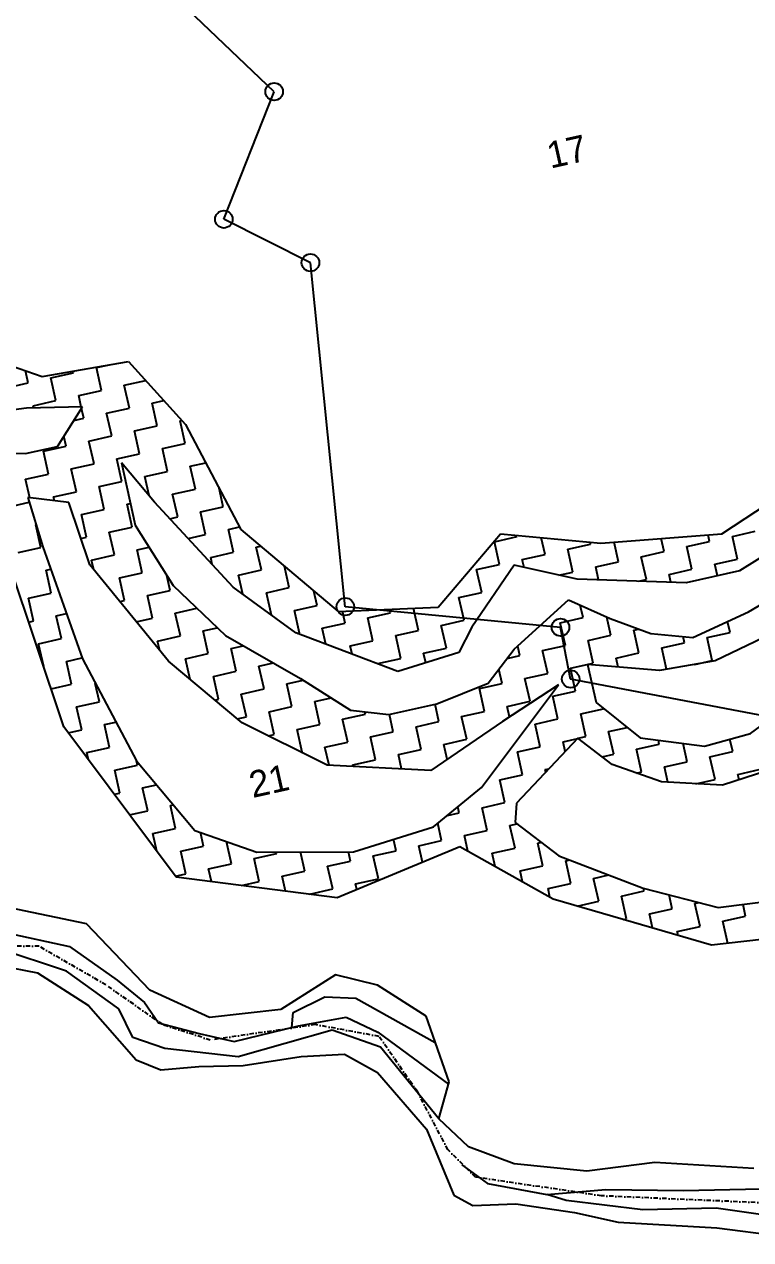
# Model space of a CAD drawing. Header units: metres. Extents: x 308144 to 311379, y 1932438 to 1934417.
# Drawn here: x 310062.2 to 310315.9, y 1933411.9 to 1933836.4 of the extents above; entities that cross this region are included whole.
import ezdxf

# ---------------------------------------------------------------- set-up
doc = ezdxf.new("R2010")
doc.units = ezdxf.units.M
doc.header["$LTSCALE"] = 0.3
doc.linetypes.add('DASHDOT', pattern=[1, 0.5, -0.25, 0, -0.25])
doc.layers.get('0').update_dxf_attribs({"linetype": 'CONTINUOUS'})
for name, color, linetype in [('LINE_WATER', 4, 'CONTINUOUS'), ('POLY_HATCH', 12, 'CONTINUOUS'), ('POLY_PARCEL', 6, 'CONTINUOUS'), ('POLY_WATER', 4, 'CONTINUOUS'), ('TEXT_PARCEL', 7, 'CONTINUOUS'), ('V_BOUND_STREAM_LINE', 7, 'DASHDOT')]:
    doc.layers.add(name, color=color, linetype=linetype)
doc.styles.get("Standard").update_dxf_attribs({"font": ''})
doc.styles.get('Standard').set_extended_font_data('Kruti Dev 050')

msp = doc.modelspace()

# ---------------------------------------------------------------- linework, layer by layer
for centre in [(310149.48, 1933812.88), (310131.93, 1933768.33), (310162.15, 1933753.15), (310174.34, 1933632.98), (310249.49, 1933625.77), (310253.02, 1933607.72)]:
    msp.add_circle(centre, 3.06)
at = {"layer": 'LINE_WATER'}
for p, q in [((310055.57, 1933519.2), (310078.04, 1933514.27)), ((310076.94, 1933505.66), (310052.99, 1933513.54)), ((310078.04, 1933514.27), (310094.61, 1933502.54)), ((310095.2, 1933492.52), (310076.94, 1933505.66)), ((310094.61, 1933502.54), (310104.25, 1933494.75)), ((310156.09, 1933491.22), (310167.14, 1933496.65)), ((310167.14, 1933496.65), (310178.01, 1933496.22)), ((310100.14, 1933482.44), (310095.2, 1933492.52)), ((310104.25, 1933494.75), (310109.07, 1933487.67)), ((310178.01, 1933496.22), (310205.76, 1933480.76)), ((310155.65, 1933486.04), (310156.09, 1933491.22)), ((310158, 1933486.61), (310174.58, 1933489.57)), ((310174.58, 1933489.57), (310185.72, 1933484.31)), ((310109.07, 1933487.67), (310123.3, 1933483.92)), ((310123.3, 1933483.92), (310135.54, 1933481.1)), ((310135.54, 1933481.1), (310158, 1933486.61)), ((310169.69, 1933485.04), (310136.95, 1933475.72)), ((310186.6, 1933479.15), (310169.69, 1933485.04)), ((310185.72, 1933484.31), (310210.35, 1933466.19)), ((310111.34, 1933478.71), (310100.14, 1933482.44)), ((310136.95, 1933475.72), (310111.34, 1933478.71)), ((310207.05, 1933454.07), (310186.6, 1933479.15)), ((310215.05, 1933437.99), (310224.02, 1933431.5)), ((310224.02, 1933431.5), (310244.66, 1933427.62)), ((310244.66, 1933427.62), (310265.33, 1933429.39)), ((310265.33, 1933429.39), (310292.41, 1933429.02)), ((310292.41, 1933429.02), (310319.46, 1933429.65)), ((310251.51, 1933425.53), (310244.66, 1933427.62)), ((310278.21, 1933422.35), (310251.51, 1933425.53)), ((310303.87, 1933422.84), (310278.21, 1933422.35)), ((310327.68, 1933419.44), (310303.87, 1933422.84))]:
    msp.add_line(p, q, dxfattribs=at)
at = {"layer": 'POLY_HATCH'}
for p, q in [((310040.63, 1933723.08), (310068.42, 1933713.37)), ((310068.42, 1933713.37), (310098.63, 1933718.69)), ((310098.63, 1933718.69), (310118.56, 1933696.6)), ((310063, 1933702.31), (310046.18, 1933700.11)), ((310082.57, 1933702.75), (310063, 1933702.31)), ((310073.84, 1933689), (310082.57, 1933702.75)), ((310118.56, 1933696.6), (310137.88, 1933659.9)), ((310062.6, 1933686.49), (310073.84, 1933689)), ((310046.78, 1933686.88), (310062.6, 1933686.49)), ((310096.13, 1933683.24), (310100.99, 1933661.51)), ((310107.68, 1933669.53), (310096.13, 1933683.24)), ((310305.88, 1933658.41), (310344.16, 1933683.86)), ((310063.4, 1933671.14), (310068.75, 1933653.93)), ((310077.73, 1933669.37), (310063.4, 1933671.14)), ((310085.09, 1933647.64), (310077.73, 1933669.37)), ((310135.19, 1933639.83), (310107.68, 1933669.53)), ((310100.99, 1933661.51), (310114.21, 1933640.35)), ((310137.88, 1933659.9), (310171.82, 1933631.3)), ((310206.75, 1933632.85), (310228.56, 1933658.48)), ((310228.56, 1933658.48), (310263.59, 1933655.22)), ((310263.59, 1933655.22), (310305.88, 1933658.41)), ((310068.75, 1933653.93), (310082.5, 1933614.72)), ((310323.45, 1933652.62), (310312, 1933645.49)), ((310075.98, 1933591.03), (310056.94, 1933648.06)), ((310112.53, 1933613.98), (310085.09, 1933647.64)), ((310233.29, 1933647.44), (310218.54, 1933625.88)), ((310255.25, 1933642.57), (310233.29, 1933647.44)), ((310312, 1933645.49), (310293.36, 1933641.32)), ((310293.36, 1933641.32), (310255.25, 1933642.57)), ((310114.21, 1933640.35), (310132.46, 1933622.92)), ((310157.03, 1933623.85), (310135.19, 1933639.83)), ((310315.19, 1933631.21), (310329.61, 1933639.66)), ((310171.82, 1933631.3), (310206.75, 1933632.85)), ((310233.33, 1933618.11), (310252.29, 1933635.39)), ((310252.29, 1933635.39), (310266.8, 1933628.86)), ((310266.8, 1933628.86), (310281.03, 1933623.57)), ((310295.67, 1933622.28), (310315.19, 1933631.21)), ((310192.68, 1933610.32), (310157.03, 1933623.85)), ((310218.54, 1933625.88), (310214, 1933617.04)), ((310327.05, 1933625.36), (310303.46, 1933614.05)), ((310132.46, 1933622.92), (310158.64, 1933607.92)), ((310281.03, 1933623.57), (310295.67, 1933622.28)), ((310214, 1933617.04), (310192.68, 1933610.32)), ((310224.23, 1933606.3), (310233.33, 1933618.11)), ((310082.5, 1933614.72), (310101.41, 1933579.16)), ((310138.26, 1933592.38), (310112.53, 1933613.98)), ((310258.94, 1933612.78), (310261.9, 1933599.57)), ((310284.11, 1933610.73), (310258.94, 1933612.78)), ((310303.46, 1933614.05), (310284.11, 1933610.73)), ((310158.64, 1933607.92), (310176.13, 1933596.83)), ((310206.29, 1933599.02), (310224.23, 1933606.3)), ((310221.95, 1933569.82), (310248.77, 1933605.67)), ((310248.77, 1933605.67), (310229.24, 1933592.84)), ((310189.52, 1933595.27), (310206.29, 1933599.02)), ((310261.9, 1933599.57), (310277.36, 1933587.17)), ((310315.89, 1933588.66), (310329.48, 1933598.84)), ((310176.13, 1933596.83), (310189.52, 1933595.27)), ((310115.27, 1933538.53), (310075.98, 1933591.03)), ((310167.94, 1933577.63), (310138.26, 1933592.38)), ((310229.24, 1933592.84), (310204.19, 1933575.79)), ((310255.58, 1933587.06), (310234.07, 1933564.41)), ((310267.55, 1933577.84), (310255.58, 1933587.06)), ((310277.36, 1933587.17), (310299.82, 1933584.27)), ((310299.82, 1933584.27), (310315.89, 1933588.66)), ((310101.41, 1933579.16), (310121.77, 1933554.86)), ((310204.19, 1933575.79), (310167.94, 1933577.63)), ((310284.77, 1933571.79), (310267.55, 1933577.84)), ((310337.48, 1933580.81), (310306.05, 1933570.61)), ((310205.11, 1933556.1), (310221.95, 1933569.82)), ((310306.05, 1933570.61), (310284.77, 1933571.79)), ((310234.07, 1933564.41), (310233.62, 1933557.57)), ((310177.2, 1933547.37), (310205.11, 1933556.1)), ((310233.62, 1933557.57), (310248.92, 1933545.93)), ((310121.77, 1933554.86), (310143.38, 1933547.26)), ((310143.38, 1933547.26), (310177.2, 1933547.37)), ((310214.37, 1933549.13), (310171.49, 1933531.32)), ((310246.97, 1933530.84), (310214.37, 1933549.13)), ((310248.92, 1933545.93), (310278.4, 1933534.69)), ((310171.49, 1933531.32), (310115.27, 1933538.53)), ((310278.4, 1933534.69), (310304.51, 1933527.85)), ((310302.28, 1933514.74), (310246.97, 1933530.84)), ((310304.51, 1933527.85), (310325.71, 1933530.61)), ((310350.8, 1933520.3), (310302.28, 1933514.74))]:
    msp.add_line(p, q, dxfattribs=at)
at = {"layer": 'POLY_HATCH', "linetype": 'Continuous'}
for p, q in [((310087.41, 1933716.5), (310091.98, 1933717.52)), ((310063.54, 1933711.15), (310062.59, 1933715.41)), ((310071.5, 1933712.93), (310079.46, 1933714.71)), ((310073.28, 1933704.98), (310071.5, 1933712.93)), ((310079.46, 1933714.71), (310079.33, 1933715.29)), ((310089.19, 1933708.54), (310087.41, 1933716.5)), ((310055.58, 1933709.37), (310063.54, 1933711.15)), ((310097.15, 1933710.32), (310104.67, 1933712)), ((310098.93, 1933702.36), (310097.15, 1933710.32)), ((310065.32, 1933703.19), (310073.28, 1933704.98)), ((310081.24, 1933706.76), (310089.19, 1933708.54)), ((310082.13, 1933702.74), (310081.24, 1933706.76)), ((310106.89, 1933704.14), (310110.94, 1933705.05)), ((310065.51, 1933702.36), (310065.32, 1933703.19)), ((310083.02, 1933698.8), (310082.25, 1933702.24)), ((310090.98, 1933700.58), (310098.93, 1933702.36)), ((310092.76, 1933692.62), (310090.98, 1933700.58)), ((310108.67, 1933696.18), (310106.89, 1933704.14)), ((310079.57, 1933698.03), (310083.02, 1933698.8)), ((310100.72, 1933694.4), (310108.67, 1933696.18)), ((310116.63, 1933697.96), (310117.21, 1933698.09)), ((310118.41, 1933690.01), (310116.63, 1933697.96)), ((310076.84, 1933689.06), (310076.07, 1933692.51)), ((310084.8, 1933690.84), (310092.76, 1933692.62)), ((310102.5, 1933686.44), (310100.72, 1933694.4)), ((310068.88, 1933687.28), (310076.84, 1933689.06)), ((310086.58, 1933682.88), (310084.8, 1933690.84)), ((310110.45, 1933688.22), (310118.41, 1933690.01)), ((310112.24, 1933680.27), (310110.45, 1933688.22)), ((310070.66, 1933679.32), (310068.88, 1933687.28)), ((310094.54, 1933684.66), (310102.5, 1933686.44)), ((310096.32, 1933676.7), (310094.54, 1933684.66)), ((310120.19, 1933682.05), (310125.59, 1933683.25)), ((310062.7, 1933677.54), (310070.66, 1933679.32)), ((310078.62, 1933681.1), (310086.58, 1933682.88)), ((310080.4, 1933673.14), (310078.62, 1933681.1)), ((310104.28, 1933678.49), (310112.24, 1933680.27)), ((310121.97, 1933674.09), (310120.19, 1933682.05)), ((310064.16, 1933671.04), (310062.7, 1933677.54)), ((310088.36, 1933674.92), (310096.32, 1933676.7)), ((310090.14, 1933666.96), (310088.36, 1933674.92)), ((310105.78, 1933671.78), (310104.28, 1933678.49)), ((310072.44, 1933671.36), (310080.4, 1933673.14)), ((310072.75, 1933669.98), (310072.44, 1933671.36)), ((310114.02, 1933672.31), (310121.97, 1933674.09)), ((310115.8, 1933664.35), (310114.02, 1933672.31)), ((310131.71, 1933667.91), (310130.27, 1933674.35)), ((310056.53, 1933667.8), (310063.93, 1933669.45)), ((310082.18, 1933665.18), (310090.14, 1933666.96)), ((310098.1, 1933668.75), (310099.31, 1933669.02)), ((310099.88, 1933660.79), (310098.1, 1933668.75)), ((310123.76, 1933666.13), (310131.71, 1933667.91)), ((310125.54, 1933658.17), (310123.76, 1933666.13)), ((310083.96, 1933657.23), (310082.18, 1933665.18)), ((310113.04, 1933663.73), (310115.8, 1933664.35)), ((310066.27, 1933661.62), (310066.35, 1933661.64)), ((310068.05, 1933653.66), (310066.27, 1933661.62)), ((310091.92, 1933659.01), (310099.88, 1933660.79)), ((310093.7, 1933651.05), (310091.92, 1933659.01)), ((310119.46, 1933656.81), (310125.54, 1933658.17)), ((310133.49, 1933659.95), (310137.4, 1933660.83)), ((310135.28, 1933651.99), (310133.49, 1933659.95)), ((310234.34, 1933657.45), (310234.23, 1933657.95)), ((310301.57, 1933655.78), (310301.06, 1933658.04)), ((310309.52, 1933657.56), (310317.48, 1933659.34)), ((310060.09, 1933651.88), (310068.05, 1933653.66)), ((310081.99, 1933656.78), (310083.96, 1933657.23)), ((310101.66, 1933652.83), (310105.83, 1933653.76)), ((310143.23, 1933653.78), (310144.75, 1933654.12)), ((310145.02, 1933645.82), (310143.23, 1933653.78)), ((310226.38, 1933655.67), (310234.34, 1933657.45)), ((310228.16, 1933647.71), (310226.38, 1933655.67)), ((310244.08, 1933651.27), (310242.76, 1933657.16)), ((310252.04, 1933653.05), (310259.99, 1933654.83)), ((310259.99, 1933654.83), (310259.83, 1933655.57)), ((310269.73, 1933648.66), (310268.19, 1933655.56)), ((310285.65, 1933652.22), (310284.62, 1933656.8)), ((310293.61, 1933654), (310301.57, 1933655.78)), ((310295.39, 1933646.04), (310293.61, 1933654)), ((310311.31, 1933649.6), (310309.52, 1933657.56)), ((310085.74, 1933649.27), (310093.7, 1933651.05)), ((310086.5, 1933645.91), (310085.74, 1933649.27)), ((310103.44, 1933644.87), (310101.66, 1933652.83)), ((310127.32, 1933650.21), (310135.28, 1933651.99)), ((310127.87, 1933647.73), (310127.32, 1933650.21)), ((310236.12, 1933649.49), (310244.08, 1933651.27)), ((310236.75, 1933646.67), (310236.12, 1933649.49)), ((310253.82, 1933645.09), (310252.04, 1933653.05)), ((310277.69, 1933650.44), (310285.65, 1933652.22)), ((310279.47, 1933642.48), (310277.69, 1933650.44)), ((310303.35, 1933647.82), (310311.31, 1933649.6)), ((310069.83, 1933645.71), (310071.5, 1933646.08)), ((310071.61, 1933637.75), (310069.83, 1933645.71)), ((310137.06, 1933644.04), (310145.02, 1933645.82)), ((310154.75, 1933639.64), (310153.09, 1933647.09)), ((310220.2, 1933645.93), (310228.16, 1933647.71)), ((310221.98, 1933637.97), (310220.2, 1933645.93)), ((310248.87, 1933643.99), (310253.82, 1933645.09)), ((310261.77, 1933646.88), (310269.73, 1933648.66)), ((310262.79, 1933642.33), (310261.77, 1933646.88)), ((310287.43, 1933644.26), (310295.39, 1933646.04)), ((310304.26, 1933643.76), (310303.35, 1933647.82)), ((310095.48, 1933643.09), (310103.44, 1933644.87)), ((310097.27, 1933635.13), (310095.48, 1933643.09)), ((310113.18, 1933638.69), (310112.03, 1933643.83)), ((310138.55, 1933637.38), (310137.06, 1933644.04)), ((310276.74, 1933641.87), (310279.47, 1933642.48)), ((310288.05, 1933641.5), (310287.43, 1933644.26)), ((310063.65, 1933635.97), (310071.61, 1933637.75)), ((310105.22, 1933636.91), (310113.18, 1933638.69)), ((310107, 1933628.95), (310105.22, 1933636.91)), ((310146.8, 1933637.86), (310154.75, 1933639.64)), ((310148.54, 1933630.07), (310146.8, 1933637.86)), ((310164.49, 1933633.46), (310163.39, 1933638.41)), ((310214.02, 1933636.19), (310221.98, 1933637.97)), ((310065.43, 1933628.01), (310063.65, 1933635.97)), ((310095.59, 1933634.76), (310097.27, 1933635.13)), ((310114.96, 1933630.74), (310122.5, 1933632.42)), ((310156.54, 1933631.68), (310164.49, 1933633.46)), ((310199.89, 1933624.67), (310198.14, 1933632.47)), ((310215.81, 1933628.23), (310214.02, 1933636.19)), ((310257.38, 1933629.18), (310256.4, 1933633.54)), ((310063.76, 1933627.63), (310065.43, 1933628.01)), ((310073.39, 1933629.79), (310076.94, 1933630.58)), ((310075.17, 1933621.83), (310073.39, 1933629.79)), ((310101.35, 1933627.69), (310107, 1933628.95)), ((310116.74, 1933622.78), (310114.96, 1933630.74)), ((310158.32, 1933623.72), (310156.54, 1933631.68)), ((310174.23, 1933627.29), (310173.32, 1933631.37)), ((310182.19, 1933629.07), (310190.15, 1933630.85)), ((310183.97, 1933621.11), (310182.19, 1933629.07)), ((310190.15, 1933630.85), (310189.87, 1933632.1)), ((310207.85, 1933626.45), (310215.81, 1933628.23)), ((310249.42, 1933627.4), (310257.38, 1933629.18)), ((310267.12, 1933623), (310265.7, 1933629.36)), ((310124.7, 1933624.56), (310129.59, 1933625.65)), ((310126.48, 1933616.6), (310124.7, 1933624.56)), ((310157.73, 1933623.59), (310158.32, 1933623.72)), ((310166.27, 1933625.5), (310174.23, 1933627.29)), ((310167.54, 1933619.86), (310166.27, 1933625.5)), ((310191.93, 1933622.89), (310199.89, 1933624.67)), ((310209.63, 1933618.49), (310207.85, 1933626.45)), ((310251.2, 1933619.44), (310249.42, 1933627.4)), ((310275.08, 1933624.78), (310276.76, 1933625.16)), ((310276.86, 1933616.82), (310275.08, 1933624.78)), ((310300.73, 1933622.17), (310308.69, 1933623.95)), ((310308.69, 1933623.95), (310307.82, 1933627.84)), ((310067.21, 1933620.05), (310075.17, 1933621.83)), ((310068.99, 1933612.09), (310067.21, 1933620.05)), ((310108.79, 1933621), (310116.74, 1933622.78)), ((310109.53, 1933617.65), (310108.79, 1933621)), ((310176.01, 1933619.33), (310183.97, 1933621.11)), ((310193.71, 1933614.93), (310191.93, 1933622.89)), ((310243.24, 1933617.66), (310251.2, 1933619.44)), ((310259.16, 1933621.22), (310267.12, 1933623)), ((310260.94, 1933613.26), (310259.16, 1933621.22)), ((310284.82, 1933618.6), (310292.77, 1933620.39)), ((310292.77, 1933620.39), (310292.28, 1933622.58)), ((310302.51, 1933614.21), (310300.73, 1933622.17)), ((310118.52, 1933614.82), (310126.48, 1933616.6)), ((310134.44, 1933618.38), (310138.71, 1933619.34)), ((310136.22, 1933610.42), (310134.44, 1933618.38)), ((310176.67, 1933616.4), (310176.01, 1933619.33)), ((310201.67, 1933616.71), (310209.63, 1933618.49)), ((310202.41, 1933613.39), (310201.67, 1933616.71)), ((310230.84, 1933614.88), (310235.28, 1933615.88)), ((310235.28, 1933615.88), (310234.54, 1933619.21)), ((310245.02, 1933609.7), (310243.24, 1933617.66)), ((310268.9, 1933615.04), (310276.86, 1933616.82)), ((310286.49, 1933611.14), (310284.82, 1933618.6)), ((310068.95, 1933612.08), (310068.99, 1933612.09)), ((310076.95, 1933613.87), (310082.37, 1933615.08)), ((310078.73, 1933605.91), (310076.95, 1933613.87)), ((310120.14, 1933607.59), (310118.52, 1933614.82)), ((310144.18, 1933612.2), (310149.2, 1933613.33)), ((310145.96, 1933604.24), (310144.18, 1933612.2)), ((310185.75, 1933613.15), (310193.71, 1933614.93)), ((310185.8, 1933612.93), (310185.75, 1933613.15)), ((310229.11, 1933606.14), (310227.98, 1933611.17)), ((310252.98, 1933611.48), (310260.94, 1933613.26)), ((310254.76, 1933603.52), (310252.98, 1933611.48)), ((310269.6, 1933611.91), (310268.9, 1933615.04)), ((310296.39, 1933612.84), (310302.51, 1933614.21)), ((310128.26, 1933608.64), (310136.22, 1933610.42)), ((310130.05, 1933600.68), (310128.26, 1933608.64)), ((310153.92, 1933606.03), (310159.61, 1933607.3)), ((310237.07, 1933607.92), (310245.02, 1933609.7)), ((310238.85, 1933599.96), (310237.07, 1933607.92)), ((310071.55, 1933604.31), (310078.73, 1933605.91)), ((310088.47, 1933599.74), (310087.02, 1933606.21)), ((310138, 1933602.46), (310145.96, 1933604.24)), ((310139.78, 1933594.51), (310138, 1933602.46)), ((310155.7, 1933598.07), (310153.92, 1933606.03)), ((310221.15, 1933604.36), (310229.11, 1933606.14)), ((310222.93, 1933596.4), (310221.15, 1933604.36)), ((310246.8, 1933601.74), (310254.76, 1933603.52)), ((310080.51, 1933597.96), (310088.47, 1933599.74)), ((310128.72, 1933600.39), (310130.05, 1933600.68)), ((310163.66, 1933599.85), (310169.36, 1933601.12)), ((310165.44, 1933591.89), (310163.66, 1933599.85)), ((310207.01, 1933592.84), (310205.66, 1933598.88)), ((310230.89, 1933598.18), (310238.85, 1933599.96)), ((310248.59, 1933593.78), (310246.8, 1933601.74)), ((310082.3, 1933590), (310080.51, 1933597.96)), ((310136.59, 1933593.79), (310139.78, 1933594.51)), ((310147.74, 1933596.29), (310155.7, 1933598.07)), ((310149.52, 1933588.33), (310147.74, 1933596.29)), ((310173.4, 1933593.67), (310181.36, 1933595.45)), ((310181.36, 1933595.45), (310181.18, 1933596.24)), ((310191.1, 1933589.27), (310189.74, 1933595.32)), ((310214.97, 1933594.62), (310222.93, 1933596.4)), ((310216.75, 1933586.66), (310214.97, 1933594.62)), ((310231.72, 1933594.47), (310230.89, 1933598.18)), ((310256.54, 1933595.56), (310264.5, 1933597.34)), ((310258.32, 1933587.61), (310256.54, 1933595.56)), ((310264.5, 1933597.34), (310264.47, 1933597.51)), ((310077.55, 1933588.94), (310082.3, 1933590)), ((310090.25, 1933591.78), (310094.22, 1933592.67)), ((310092.03, 1933583.82), (310090.25, 1933591.78)), ((310157.48, 1933590.11), (310165.44, 1933591.89)), ((310159.26, 1933582.15), (310157.48, 1933590.11)), ((310175.18, 1933585.71), (310173.4, 1933593.67)), ((310199.05, 1933591.06), (310207.01, 1933592.84)), ((310200.84, 1933583.1), (310199.05, 1933591.06)), ((310240.63, 1933592), (310248.59, 1933593.78)), ((310242.41, 1933584.04), (310240.63, 1933592)), ((310266.28, 1933589.39), (310272.78, 1933590.84)), ((310147.38, 1933587.85), (310149.52, 1933588.33)), ((310167.22, 1933583.93), (310175.18, 1933585.71)), ((310183.14, 1933587.49), (310191.1, 1933589.27)), ((310184.92, 1933579.54), (310183.14, 1933587.49)), ((310208.79, 1933584.88), (310216.75, 1933586.66)), ((310250.37, 1933585.82), (310255.5, 1933586.97)), ((310251.14, 1933582.38), (310250.37, 1933585.82)), ((310255.64, 1933587.01), (310258.32, 1933587.61)), ((310268.06, 1933581.43), (310266.28, 1933589.39)), ((310283.98, 1933584.99), (310283.67, 1933586.36)), ((310309.64, 1933582.37), (310308.67, 1933586.69)), ((310084.08, 1933582.04), (310092.03, 1933583.82)), ((310084.66, 1933579.44), (310084.08, 1933582.04)), ((310158.98, 1933582.09), (310159.26, 1933582.15)), ((310168.64, 1933577.6), (310167.22, 1933583.93)), ((310192.88, 1933581.32), (310200.84, 1933583.1)), ((310194, 1933576.31), (310192.88, 1933581.32)), ((310209.95, 1933579.71), (310208.79, 1933584.88)), ((310234.45, 1933582.26), (310242.41, 1933584.04)), ((310236.23, 1933574.3), (310234.45, 1933582.26)), ((310264.06, 1933580.53), (310268.06, 1933581.43)), ((310276.02, 1933583.21), (310283.98, 1933584.99)), ((310277.8, 1933575.25), (310276.02, 1933583.21)), ((310293.72, 1933578.81), (310292.28, 1933585.25)), ((310301.68, 1933580.59), (310309.64, 1933582.37)), ((310093.82, 1933575.86), (310101.77, 1933577.64)), ((310101.77, 1933577.64), (310101.44, 1933579.11)), ((310176.96, 1933577.75), (310184.92, 1933579.54)), ((310177.09, 1933577.17), (310176.96, 1933577.75)), ((310285.76, 1933577.03), (310293.72, 1933578.81)), ((310286.96, 1933571.67), (310285.76, 1933577.03)), ((310303.46, 1933572.64), (310301.68, 1933580.59)), ((310095.6, 1933567.9), (310093.82, 1933575.86)), ((310228.27, 1933572.52), (310236.23, 1933574.3)), ((310244.19, 1933576.09), (310245.42, 1933576.36)), ((310244.37, 1933575.26), (310244.19, 1933576.09)), ((310276.04, 1933574.86), (310277.8, 1933575.25)), ((310311.42, 1933574.42), (310319.38, 1933576.2)), ((310311.85, 1933572.49), (310311.42, 1933574.42)), ((310103.55, 1933569.68), (310108.43, 1933570.78)), ((310105.34, 1933561.73), (310103.55, 1933569.68)), ((310230.05, 1933564.57), (310228.27, 1933572.52)), ((310296.71, 1933571.13), (310303.46, 1933572.64)), ((310093.62, 1933567.46), (310095.6, 1933567.9)), ((310222.1, 1933562.78), (310230.05, 1933564.57)), ((310098.98, 1933560.3), (310105.34, 1933561.73)), ((310113.29, 1933563.51), (310114.33, 1933563.74)), ((310115.07, 1933555.55), (310113.29, 1933563.51)), ((310209.99, 1933560.07), (310214.14, 1933561)), ((310214.14, 1933561), (310213.67, 1933563.08)), ((310223.88, 1933554.83), (310222.1, 1933562.78)), ((310207.96, 1933551.26), (310206.6, 1933557.32)), ((310231.83, 1933556.61), (310234.19, 1933557.13)), ((310233.62, 1933548.65), (310231.83, 1933556.61)), ((310107.12, 1933553.77), (310115.07, 1933555.55)), ((310108.5, 1933547.58), (310107.12, 1933553.77)), ((310124.81, 1933549.37), (310123.74, 1933554.17)), ((310192.04, 1933547.7), (310191.14, 1933551.73)), ((310215.92, 1933553.04), (310223.88, 1933554.83)), ((310217.14, 1933547.57), (310215.92, 1933553.04)), ((310116.86, 1933547.59), (310124.81, 1933549.37)), ((310118.64, 1933539.63), (310116.86, 1933547.59)), ((310134.55, 1933543.19), (310132.81, 1933550.98)), ((310150.47, 1933546.76), (310150.35, 1933547.29)), ((310160.21, 1933540.58), (310158.7, 1933547.31)), ((310176.13, 1933544.14), (310175.4, 1933547.37)), ((310184.08, 1933545.92), (310192.04, 1933547.7)), ((310200, 1933549.48), (310207.96, 1933551.26)), ((310201.3, 1933543.7), (310200, 1933549.48)), ((310225.66, 1933546.87), (310233.62, 1933548.65)), ((310241.57, 1933550.43), (310242.68, 1933550.68)), ((310243.35, 1933542.47), (310241.57, 1933550.43)), ((310126.6, 1933541.41), (310134.55, 1933543.19)), ((310142.51, 1933544.97), (310150.47, 1933546.76)), ((310144.29, 1933537.02), (310142.51, 1933544.97)), ((310168.17, 1933542.36), (310176.13, 1933544.14)), ((310185.87, 1933537.96), (310184.08, 1933545.92)), ((310226.7, 1933542.21), (310225.66, 1933546.87)), ((310251.31, 1933544.25), (310252.58, 1933544.53)), ((310253.09, 1933536.29), (310251.31, 1933544.25)), ((310115.05, 1933538.83), (310118.64, 1933539.63)), ((310127.59, 1933536.95), (310126.6, 1933541.41)), ((310152.25, 1933538.8), (310160.21, 1933540.58)), ((310153.4, 1933533.64), (310152.25, 1933538.8)), ((310169.95, 1933534.4), (310168.17, 1933542.36)), ((310235.4, 1933540.69), (310243.35, 1933542.47)), ((310236.25, 1933536.85), (310235.4, 1933540.69)), ((310261.05, 1933538.07), (310266.39, 1933539.27)), ((310138.03, 1933535.61), (310144.29, 1933537.02)), ((310177.91, 1933536.18), (310185.87, 1933537.96)), ((310178.36, 1933534.18), (310177.91, 1933536.18)), ((310245.14, 1933534.51), (310253.09, 1933536.29)), ((310245.81, 1933531.5), (310245.14, 1933534.51)), ((310262.83, 1933530.12), (310261.05, 1933538.07)), ((310278.75, 1933533.68), (310278.53, 1933534.66)), ((310161.99, 1933532.62), (310169.95, 1933534.4)), ((310162.01, 1933532.54), (310161.99, 1933532.62)), ((310270.79, 1933531.9), (310278.75, 1933533.68)), ((310272.57, 1933523.94), (310270.79, 1933531.9)), ((310288.49, 1933527.5), (310287.41, 1933532.33)), ((310255.28, 1933528.43), (310262.83, 1933530.12)), ((310280.53, 1933525.72), (310288.49, 1933527.5)), ((310296.45, 1933529.28), (310297.85, 1933529.6)), ((310298.23, 1933521.32), (310296.45, 1933529.28)), ((310314.15, 1933524.89), (310313.23, 1933528.99)), ((310271.51, 1933523.7), (310272.57, 1933523.94)), ((310281.64, 1933520.75), (310280.53, 1933525.72)), ((310306.19, 1933523.1), (310314.15, 1933524.89)), ((310307.91, 1933515.39), (310306.19, 1933523.1)), ((310290.27, 1933519.54), (310298.23, 1933521.32)), ((310290.58, 1933518.15), (310290.27, 1933519.54))]:
    msp.add_line(p, q, dxfattribs=at)
at = {"layer": 'POLY_PARCEL'}
for p, q in [((310149.48, 1933812.88), (310110.67, 1933849.87)), ((310131.93, 1933768.33), (310149.48, 1933812.88)), ((310162.15, 1933753.15), (310131.93, 1933768.33)), ((310174.34, 1933632.98), (310162.15, 1933753.15)), ((310249.49, 1933625.77), (310174.34, 1933632.98)), ((310253.02, 1933607.72), (310249.49, 1933625.77)), ((310347.57, 1933589.64), (310253.02, 1933607.72))]:
    msp.add_line(p, q, dxfattribs=at)
at = {"layer": 'POLY_WATER'}
for p, q in [((310083.89, 1933522.17), (310054.42, 1933528.42)), ((310106.05, 1933499.03), (310083.89, 1933522.17)), ((310053.58, 1933507.64), (310066.79, 1933505.1)), ((310066.79, 1933505.1), (310084.68, 1933493.65)), ((310170.95, 1933504.37), (310151.79, 1933492.3)), ((310185.63, 1933500.76), (310170.95, 1933504.37)), ((310202.57, 1933489.93), (310185.63, 1933500.76)), ((310126.89, 1933489.45), (310106.05, 1933499.03)), ((310084.68, 1933493.65), (310101.34, 1933474.71)), ((310151.79, 1933492.3), (310126.89, 1933489.45)), ((310210.56, 1933466.97), (310202.57, 1933489.93)), ((310138.62, 1933472.72), (310158.97, 1933475.87)), ((310158.97, 1933475.87), (310174.05, 1933476.64)), ((310174.05, 1933476.64), (310185.53, 1933470.22)), ((310101.34, 1933474.71), (310109.94, 1933471.21)), ((310109.94, 1933471.21), (310123.16, 1933472.31)), ((310123.16, 1933472.31), (310138.62, 1933472.72)), ((310185.53, 1933470.22), (310202.66, 1933450.5)), ((310207.05, 1933454.07), (310210.56, 1933466.97)), ((310217.33, 1933444.29), (310207.05, 1933454.07)), ((310202.66, 1933450.5), (310212.21, 1933427.44)), ((310233.35, 1933438.4), (310217.33, 1933444.29)), ((310258.71, 1933435.83), (310233.35, 1933438.4)), ((310282.49, 1933438.8), (310258.71, 1933435.83)), ((310316.98, 1933436.7), (310282.49, 1933438.8)), ((310212.21, 1933427.44), (310218.9, 1933423.81)), ((310218.9, 1933423.81), (310233.87, 1933424.41)), ((310233.87, 1933424.41), (310254.42, 1933421.36)), ((310254.42, 1933421.36), (310269.67, 1933418.01)), ((310269.67, 1933418.01), (310304.12, 1933415.99)), ((310304.12, 1933415.99), (310336.52, 1933411.86))]:
    msp.add_line(p, q, dxfattribs=at)
at = {"layer": 'V_BOUND_STREAM_LINE', "ltscale": 10}
for p, q in [((310067.39, 1933514.35), (310032.11, 1933514.55)), ((310090.75, 1933500.9), (310067.39, 1933514.35)), ((310110.57, 1933486.99), (310090.75, 1933500.9)), ((310127.16, 1933481.61), (310110.57, 1933486.99)), ((310163.84, 1933487), (310127.16, 1933481.61)), ((310186.1, 1933482.89), (310163.84, 1933487)), ((310199.52, 1933463.58), (310186.1, 1933482.89)), ((310210.17, 1933443.32), (310199.52, 1933463.58)), ((310219.76, 1933433.73), (310210.17, 1933443.32)), ((310263.74, 1933427.21), (310219.76, 1933433.73)), ((310323.71, 1933424.59), (310263.74, 1933427.21))]:
    msp.add_line(p, q, dxfattribs=at)

# ---------------------------------------------------------------- texts
at = {"layer": 'TEXT_PARCEL'}
for s, p in [('17', (310245.97, 1933785.99)), ('21', (310141.98, 1933566.13))]:
    msp.add_text(s, height=9.247, rotation=12.6142, dxfattribs=at).set_placement(p)

doc.saveas('drawing.dxf')
